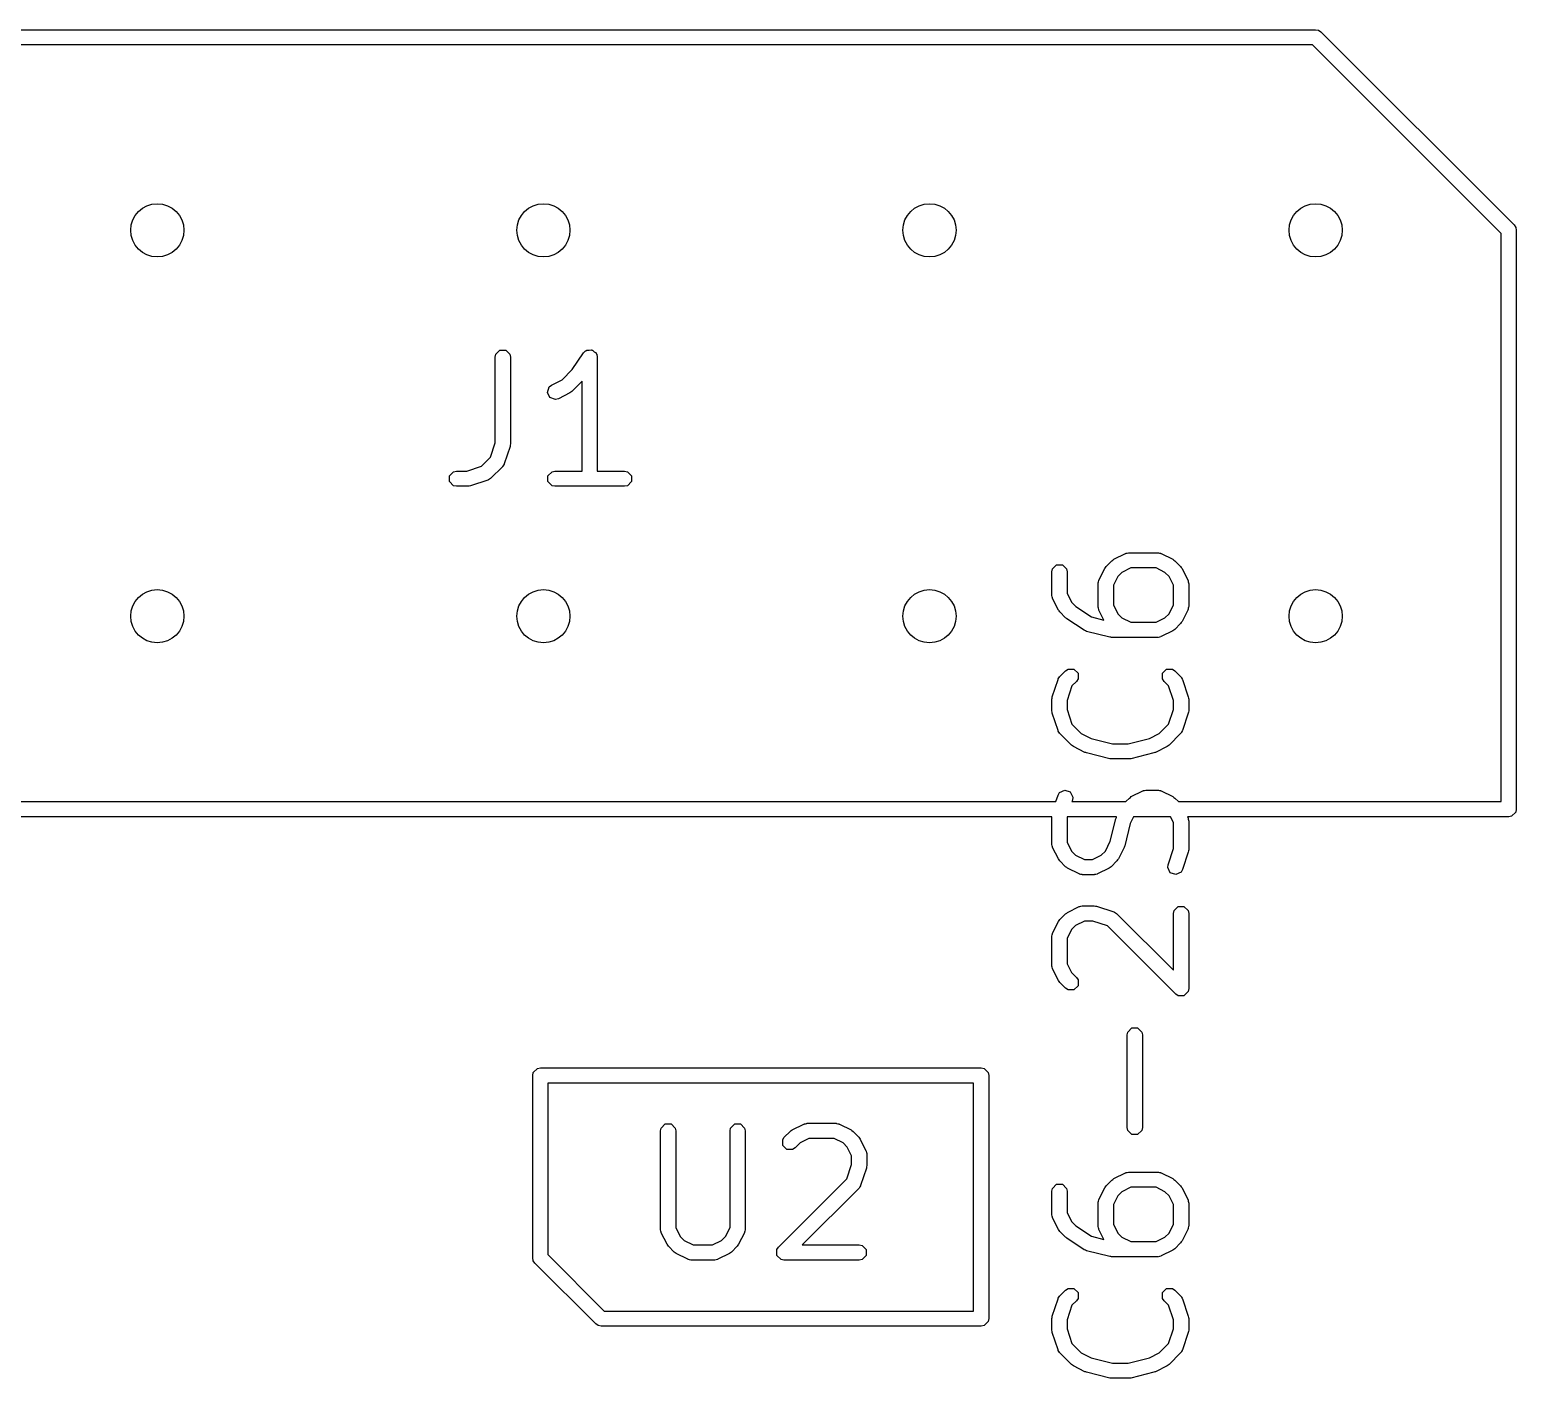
# Model space of a CAD drawing. Header units: inches. Extents: x -1.73 to 1.98, y -0.03 to 4.65.
# Drawn here: x 0.604 to 0.989, y 4.3049 to 4.6543 of the extents above; entities that cross this region are included whole.
import ezdxf

# ---------------------------------------------------------------- set-up
doc = ezdxf.new("R2010")
doc.units = ezdxf.units.IN
doc.header["$MEASUREMENT"] = 0
doc.layers.add('BLACK', color=250, linetype='CONTINUOUS')

msp = doc.modelspace()

# ---------------------------------------------------------------- linework, layer by layer
at = {"layer": 'BLACK', "linetype": 'CONTINUOUS'}
for p, q in [((0.48701, 4.65433), (0.93701, 4.65433)), ((0.93701, 4.65433), (0.93776, 4.65418)), ((0.93776, 4.65418), (0.9384, 4.65375)), ((0.9384, 4.65375), (0.9884, 4.60375)), ((0.93619, 4.65039), (0.48898, 4.65039)), ((0.98504, 4.60155), (0.93619, 4.65039)), ((0.98504, 4.45433), (0.98504, 4.60155)), ((0.9884, 4.60375), (0.98883, 4.60312)), ((0.98883, 4.60312), (0.98898, 4.60236)), ((0.98898, 4.60236), (0.98898, 4.45236)), ((0.72454, 4.56949), (0.72469, 4.57025)), ((0.72469, 4.57025), (0.72576, 4.57131)), ((0.72576, 4.57131), (0.72726, 4.57131)), ((0.72726, 4.57131), (0.72833, 4.57025)), ((0.72833, 4.57025), (0.72848, 4.56949)), ((0.74448, 4.56625), (0.74737, 4.57058)), ((0.74737, 4.57058), (0.74791, 4.57113)), ((0.74791, 4.57113), (0.74811, 4.57117)), ((0.74811, 4.57117), (0.74825, 4.57131)), ((0.74825, 4.57131), (0.74883, 4.57131)), ((0.74883, 4.57131), (0.74939, 4.57142)), ((0.74939, 4.57142), (0.74956, 4.57131)), ((0.74956, 4.57131), (0.74976, 4.57131)), ((0.74976, 4.57131), (0.75016, 4.57091)), ((0.75016, 4.57091), (0.75064, 4.57059)), ((0.75064, 4.57059), (0.75068, 4.57039)), ((0.75068, 4.57039), (0.75083, 4.57025)), ((0.75083, 4.57025), (0.75097, 4.56949)), ((0.72454, 4.54731), (0.72454, 4.56949)), ((0.72848, 4.56949), (0.72848, 4.547)), ((0.74184, 4.56361), (0.74448, 4.56625)), ((0.75097, 4.56949), (0.75097, 4.53996)), ((0.73913, 4.56225), (0.74184, 4.56361)), ((0.74704, 4.56324), (0.7444, 4.5606)), ((0.74704, 4.53996), (0.74704, 4.56324)), ((0.73804, 4.56035), (0.73852, 4.56178)), ((0.73872, 4.55901), (0.73804, 4.56035)), ((0.73852, 4.56178), (0.73913, 4.56225)), ((0.74015, 4.55853), (0.73872, 4.55901)), ((0.74089, 4.55873), (0.74015, 4.55853)), ((0.74389, 4.56023), (0.74089, 4.55873)), ((0.74414, 4.56043), (0.74389, 4.56023)), ((0.7444, 4.5606), (0.74414, 4.56043)), ((0.72329, 4.54356), (0.72454, 4.54731)), ((0.72848, 4.547), (0.72842, 4.54669)), ((0.72095, 4.54122), (0.72329, 4.54356)), ((0.72838, 4.54637), (0.72688, 4.54187)), ((0.72842, 4.54669), (0.72838, 4.54637)), ((0.71269, 4.53875), (0.71376, 4.53981)), ((0.71376, 4.53981), (0.71451, 4.53996)), ((0.71451, 4.53996), (0.71719, 4.53996)), ((0.71719, 4.53996), (0.72095, 4.54122)), ((0.7264, 4.5411), (0.7234, 4.5381)), ((0.72646, 4.54119), (0.7264, 4.5411)), ((0.7265, 4.54121), (0.72646, 4.54119)), ((0.72665, 4.54148), (0.7265, 4.54121)), ((0.72683, 4.54174), (0.72665, 4.54148)), ((0.72688, 4.54187), (0.72683, 4.54179)), ((0.72683, 4.54179), (0.72683, 4.54174)), ((0.73819, 4.53875), (0.73925, 4.53981)), ((0.73925, 4.53981), (0.74001, 4.53996)), ((0.74001, 4.53996), (0.74704, 4.53996)), ((0.75097, 4.53996), (0.75801, 4.53996)), ((0.75801, 4.53996), (0.75876, 4.53981)), ((0.75876, 4.53981), (0.75982, 4.53875)), ((0.71269, 4.53724), (0.71269, 4.53875)), ((0.71376, 4.53618), (0.71269, 4.53724)), ((0.71451, 4.53603), (0.71376, 4.53618)), ((0.71751, 4.53603), (0.71451, 4.53603)), ((0.71782, 4.53609), (0.71751, 4.53603)), ((0.71813, 4.53613), (0.71782, 4.53609)), ((0.72263, 4.53763), (0.71813, 4.53613)), ((0.72272, 4.53768), (0.72263, 4.53763)), ((0.72276, 4.53768), (0.72272, 4.53768)), ((0.72303, 4.53785), (0.72276, 4.53768)), ((0.7233, 4.53801), (0.72303, 4.53785)), ((0.72332, 4.53805), (0.7233, 4.53801)), ((0.7234, 4.5381), (0.72332, 4.53805)), ((0.73819, 4.53724), (0.73819, 4.53875)), ((0.73925, 4.53618), (0.73819, 4.53724)), ((0.74001, 4.53603), (0.73925, 4.53618)), ((0.75801, 4.53603), (0.74001, 4.53603)), ((0.75876, 4.53618), (0.75801, 4.53603)), ((0.75982, 4.53724), (0.75876, 4.53618)), ((0.75982, 4.53875), (0.75982, 4.53724)), ((0.88277, 4.51524), (0.88427, 4.51674)), ((0.88427, 4.51674), (0.88453, 4.51692)), ((0.88453, 4.51692), (0.88478, 4.51711)), ((0.88478, 4.51711), (0.88778, 4.51861)), ((0.88778, 4.51861), (0.88788, 4.51864)), ((0.88788, 4.51864), (0.88791, 4.51867)), ((0.88791, 4.51867), (0.88822, 4.51873)), ((0.88822, 4.51873), (0.88852, 4.51881)), ((0.88852, 4.51881), (0.88857, 4.5188)), ((0.88857, 4.5188), (0.88866, 4.51882)), ((0.88866, 4.51882), (0.89616, 4.51882)), ((0.89616, 4.51882), (0.89626, 4.5188)), ((0.89626, 4.5188), (0.8963, 4.51881)), ((0.8963, 4.51881), (0.89661, 4.51873)), ((0.89661, 4.51873), (0.89692, 4.51867)), ((0.89692, 4.51867), (0.89695, 4.51864)), ((0.89695, 4.51864), (0.89704, 4.51861)), ((0.89704, 4.51861), (0.90004, 4.51711)), ((0.90004, 4.51711), (0.90029, 4.51692)), ((0.90029, 4.51692), (0.90055, 4.51674)), ((0.90055, 4.51674), (0.90205, 4.51524)), ((0.8687, 4.51385), (0.86885, 4.5146)), ((0.8687, 4.50785), (0.8687, 4.51385)), ((0.86885, 4.5146), (0.86991, 4.51567)), ((0.86991, 4.51567), (0.87142, 4.51567)), ((0.87142, 4.51567), (0.87248, 4.5146)), ((0.87248, 4.5146), (0.87263, 4.51385)), ((0.87263, 4.51385), (0.87263, 4.50832)), ((0.8809, 4.51173), (0.8824, 4.51473)), ((0.8824, 4.51473), (0.8826, 4.51498)), ((0.8826, 4.51498), (0.88277, 4.51524)), ((0.88578, 4.51268), (0.88463, 4.51039)), ((0.88683, 4.51373), (0.88578, 4.51268)), ((0.88913, 4.51488), (0.88683, 4.51373)), ((0.8957, 4.51488), (0.88913, 4.51488)), ((0.898, 4.51373), (0.8957, 4.51488)), ((0.89904, 4.51268), (0.898, 4.51373)), ((0.90019, 4.51039), (0.89904, 4.51268)), ((0.90205, 4.51524), (0.90223, 4.51498)), ((0.90223, 4.51498), (0.90242, 4.51473)), ((0.90242, 4.51473), (0.90392, 4.51173)), ((0.8807, 4.51099), (0.88078, 4.51129)), ((0.88071, 4.51095), (0.8807, 4.51099)), ((0.8807, 4.51085), (0.88071, 4.51095)), ((0.8807, 4.50485), (0.8807, 4.51085)), ((0.88078, 4.51129), (0.88085, 4.5116)), ((0.88085, 4.5116), (0.88088, 4.51164)), ((0.88088, 4.51164), (0.8809, 4.51173)), ((0.88463, 4.51039), (0.88463, 4.50532)), ((0.90019, 4.50532), (0.90019, 4.51039)), ((0.90392, 4.51173), (0.90395, 4.51164)), ((0.90395, 4.51164), (0.90398, 4.5116)), ((0.90398, 4.5116), (0.90404, 4.51129)), ((0.90404, 4.51129), (0.90412, 4.51099)), ((0.90412, 4.51099), (0.90411, 4.51095)), ((0.90411, 4.51095), (0.90413, 4.51085)), ((0.90413, 4.51085), (0.90413, 4.50485)), ((0.86872, 4.50775), (0.8687, 4.50785)), ((0.8687, 4.50771), (0.86872, 4.50775)), ((0.86878, 4.50741), (0.8687, 4.50771)), ((0.86885, 4.5071), (0.86878, 4.50741)), ((0.86888, 4.50707), (0.86885, 4.5071)), ((0.8689, 4.50697), (0.86888, 4.50707)), ((0.8704, 4.50397), (0.8689, 4.50697)), ((0.87263, 4.50832), (0.87378, 4.50602)), ((0.87378, 4.50602), (0.87492, 4.50488)), ((0.87492, 4.50488), (0.87897, 4.50218)), ((0.88071, 4.50475), (0.8807, 4.50485)), ((0.8807, 4.50471), (0.88071, 4.50475)), ((0.88078, 4.50441), (0.8807, 4.50471)), ((0.88463, 4.50532), (0.88578, 4.50302)), ((0.89904, 4.50302), (0.90019, 4.50532)), ((0.90412, 4.50471), (0.90404, 4.50441)), ((0.90413, 4.50485), (0.90411, 4.50475)), ((0.90411, 4.50475), (0.90412, 4.50471)), ((0.8706, 4.50372), (0.8704, 4.50397)), ((0.87077, 4.50346), (0.8706, 4.50372)), ((0.87227, 4.50196), (0.87077, 4.50346)), ((0.87243, 4.50185), (0.87227, 4.50196)), ((0.87257, 4.50171), (0.87243, 4.50185)), ((0.87707, 4.49871), (0.87257, 4.50171)), ((0.87897, 4.50218), (0.8822, 4.50137)), ((0.88085, 4.5041), (0.88078, 4.50441)), ((0.88088, 4.50407), (0.88085, 4.5041)), ((0.8809, 4.50397), (0.88088, 4.50407)), ((0.8822, 4.50137), (0.8809, 4.50397)), ((0.88578, 4.50302), (0.88683, 4.50197)), ((0.88683, 4.50197), (0.88913, 4.50082)), ((0.88913, 4.50082), (0.8957, 4.50082)), ((0.8957, 4.50082), (0.898, 4.50197)), ((0.898, 4.50197), (0.89904, 4.50302)), ((0.90223, 4.50072), (0.90205, 4.50046)), ((0.90242, 4.50097), (0.90223, 4.50072)), ((0.90392, 4.50397), (0.90242, 4.50097)), ((0.90395, 4.50407), (0.90392, 4.50397)), ((0.90398, 4.5041), (0.90395, 4.50407)), ((0.90404, 4.50441), (0.90398, 4.5041)), ((0.87738, 4.49859), (0.87707, 4.49871)), ((0.87769, 4.49844), (0.87738, 4.49859)), ((0.88369, 4.49694), (0.87769, 4.49844)), ((0.88393, 4.49693), (0.88369, 4.49694)), ((0.88416, 4.49688), (0.88393, 4.49693)), ((0.89616, 4.49688), (0.88416, 4.49688)), ((0.89626, 4.4969), (0.89616, 4.49688)), ((0.8963, 4.49689), (0.89626, 4.4969)), ((0.89661, 4.49697), (0.8963, 4.49689)), ((0.89692, 4.49703), (0.89661, 4.49697)), ((0.89695, 4.49707), (0.89692, 4.49703)), ((0.89704, 4.49709), (0.89695, 4.49707)), ((0.90004, 4.49859), (0.89704, 4.49709)), ((0.90029, 4.49878), (0.90004, 4.49859)), ((0.90055, 4.49896), (0.90029, 4.49878)), ((0.90205, 4.50046), (0.90055, 4.49896)), ((0.8688, 4.48148), (0.8703, 4.48598)), ((0.8703, 4.48598), (0.87035, 4.48606)), ((0.87035, 4.48611), (0.87052, 4.48637)), ((0.87035, 4.48606), (0.87035, 4.48611)), ((0.87052, 4.48637), (0.87068, 4.48664)), ((0.87068, 4.48664), (0.87072, 4.48666)), ((0.87072, 4.48666), (0.87077, 4.48675)), ((0.87077, 4.48675), (0.87227, 4.48825)), ((0.87227, 4.48825), (0.87291, 4.48867)), ((0.87291, 4.48867), (0.87442, 4.48867)), ((0.87506, 4.48546), (0.87389, 4.48429)), ((0.87442, 4.48867), (0.87548, 4.48761)), ((0.87548, 4.4861), (0.87506, 4.48546)), ((0.87548, 4.48761), (0.87548, 4.4861)), ((0.89734, 4.48761), (0.89841, 4.48867)), ((0.89734, 4.4861), (0.89734, 4.48761)), ((0.89777, 4.48546), (0.89734, 4.4861)), ((0.89894, 4.48429), (0.89777, 4.48546)), ((0.89841, 4.48867), (0.89991, 4.48867)), ((0.89991, 4.48867), (0.90055, 4.48825)), ((0.90055, 4.48825), (0.90205, 4.48675)), ((0.90205, 4.48675), (0.90211, 4.48666)), ((0.90211, 4.48666), (0.90215, 4.48664)), ((0.90215, 4.48664), (0.9023, 4.48637)), ((0.9023, 4.48637), (0.90248, 4.48611)), ((0.90248, 4.48611), (0.90248, 4.48606)), ((0.90248, 4.48606), (0.90253, 4.48598)), ((0.90253, 4.48598), (0.90403, 4.48148)), ((0.86876, 4.48116), (0.8688, 4.48148)), ((0.87389, 4.48429), (0.87263, 4.48053)), ((0.90019, 4.48053), (0.89894, 4.48429)), ((0.90403, 4.48148), (0.90407, 4.48116)), ((0.8687, 4.48085), (0.86876, 4.48116)), ((0.8687, 4.47785), (0.8687, 4.48085)), ((0.86876, 4.47754), (0.8687, 4.47785)), ((0.87263, 4.48053), (0.87263, 4.47817)), ((0.87263, 4.47817), (0.87389, 4.47442)), ((0.89894, 4.47442), (0.90019, 4.47817)), ((0.90019, 4.47817), (0.90019, 4.48053)), ((0.90407, 4.48116), (0.90413, 4.48085)), ((0.90413, 4.47785), (0.90407, 4.47754)), ((0.90413, 4.48085), (0.90413, 4.47785)), ((0.8688, 4.47723), (0.86876, 4.47754)), ((0.8703, 4.47273), (0.8688, 4.47723)), ((0.87389, 4.47442), (0.87633, 4.47197)), ((0.8965, 4.47197), (0.89894, 4.47442)), ((0.90403, 4.47723), (0.90253, 4.47273)), ((0.90407, 4.47754), (0.90403, 4.47723)), ((0.87035, 4.47265), (0.8703, 4.47273)), ((0.87035, 4.4726), (0.87035, 4.47265)), ((0.87052, 4.47234), (0.87035, 4.4726)), ((0.87068, 4.47207), (0.87052, 4.47234)), ((0.87072, 4.47204), (0.87068, 4.47207)), ((0.87077, 4.47196), (0.87072, 4.47204)), ((0.87377, 4.46896), (0.87077, 4.47196)), ((0.87633, 4.47197), (0.87885, 4.47071)), ((0.87885, 4.47071), (0.88441, 4.46932)), ((0.88842, 4.46932), (0.89398, 4.47071)), ((0.89398, 4.47071), (0.8965, 4.47197)), ((0.90205, 4.47196), (0.89905, 4.46896)), ((0.90211, 4.47204), (0.90205, 4.47196)), ((0.90215, 4.47207), (0.90211, 4.47204)), ((0.9023, 4.47234), (0.90215, 4.47207)), ((0.90248, 4.4726), (0.9023, 4.47234)), ((0.90253, 4.47273), (0.90248, 4.47265)), ((0.90248, 4.47265), (0.90248, 4.4726)), ((0.87404, 4.46879), (0.87377, 4.46896)), ((0.87428, 4.46859), (0.87404, 4.46879)), ((0.87728, 4.46709), (0.87428, 4.46859)), ((0.87749, 4.46704), (0.87728, 4.46709)), ((0.87769, 4.46695), (0.87749, 4.46704)), ((0.88369, 4.46545), (0.87769, 4.46695)), ((0.88441, 4.46932), (0.88842, 4.46932)), ((0.89514, 4.46695), (0.88914, 4.46545)), ((0.89533, 4.46704), (0.89514, 4.46695)), ((0.89554, 4.46709), (0.89533, 4.46704)), ((0.89854, 4.46859), (0.89554, 4.46709)), ((0.89879, 4.46879), (0.89854, 4.46859)), ((0.89905, 4.46896), (0.89879, 4.46879)), ((0.88393, 4.46543), (0.88369, 4.46545)), ((0.88416, 4.46539), (0.88393, 4.46543)), ((0.88866, 4.46539), (0.88416, 4.46539)), ((0.8889, 4.46543), (0.88866, 4.46539)), ((0.88914, 4.46545), (0.8889, 4.46543)), ((0.86975, 4.45433), (0.8703, 4.45598)), ((0.8703, 4.45598), (0.87068, 4.45665)), ((0.87068, 4.45665), (0.87203, 4.45732)), ((0.87203, 4.45732), (0.87345, 4.45684)), ((0.87345, 4.45684), (0.87413, 4.4555)), ((0.87403, 4.45473), (0.8739, 4.45433)), ((0.87413, 4.4555), (0.87403, 4.45473)), ((0.88785, 4.45433), (0.88877, 4.45525)), ((0.88877, 4.45525), (0.88903, 4.45542)), ((0.88903, 4.45542), (0.88928, 4.45562)), ((0.88928, 4.45562), (0.89228, 4.45712)), ((0.89228, 4.45712), (0.89238, 4.45714)), ((0.89238, 4.45714), (0.89241, 4.45718)), ((0.89241, 4.45718), (0.89272, 4.45724)), ((0.89272, 4.45724), (0.89302, 4.45732)), ((0.89302, 4.45732), (0.89307, 4.45731)), ((0.89307, 4.45731), (0.89316, 4.45733)), ((0.89316, 4.45733), (0.89616, 4.45733)), ((0.89616, 4.45733), (0.89626, 4.45731)), ((0.89626, 4.45731), (0.8963, 4.45732)), ((0.8963, 4.45732), (0.89661, 4.45724)), ((0.89661, 4.45724), (0.89692, 4.45718)), ((0.89692, 4.45718), (0.89695, 4.45714)), ((0.89695, 4.45714), (0.89704, 4.45712)), ((0.89704, 4.45712), (0.90004, 4.45562)), ((0.90004, 4.45562), (0.90029, 4.45542)), ((0.90029, 4.45542), (0.90055, 4.45525)), ((0.90055, 4.45525), (0.90147, 4.45433)), ((0.48898, 4.45433), (0.86975, 4.45433)), ((0.8739, 4.45433), (0.88785, 4.45433)), ((0.90147, 4.45433), (0.98504, 4.45433)), ((0.98883, 4.45161), (0.98776, 4.45054)), ((0.98898, 4.45236), (0.98883, 4.45161)), ((0.8687, 4.45039), (0.48701, 4.45039)), ((0.8687, 4.44336), (0.8687, 4.45039)), ((0.87263, 4.45039), (0.87263, 4.44382)), ((0.88548, 4.45039), (0.87263, 4.45039)), ((0.88381, 4.44405), (0.88525, 4.44984)), ((0.88525, 4.44984), (0.88535, 4.45003)), ((0.88535, 4.45003), (0.8854, 4.45024)), ((0.8854, 4.45024), (0.88548, 4.45039)), ((0.88902, 4.44867), (0.88757, 4.44288)), ((0.88988, 4.45039), (0.88902, 4.44867)), ((0.89944, 4.45039), (0.88988, 4.45039)), ((0.90019, 4.44889), (0.89944, 4.45039)), ((0.90019, 4.44218), (0.90019, 4.44889)), ((0.98701, 4.45039), (0.90384, 4.45039)), ((0.90384, 4.45039), (0.90392, 4.45024)), ((0.90392, 4.45024), (0.90395, 4.45014)), ((0.90395, 4.45014), (0.90398, 4.45011)), ((0.90398, 4.45011), (0.90404, 4.4498)), ((0.90404, 4.4498), (0.90412, 4.4495)), ((0.90412, 4.4495), (0.90411, 4.44945)), ((0.90411, 4.44945), (0.90413, 4.44936)), ((0.90413, 4.44936), (0.90413, 4.44186)), ((0.98776, 4.45054), (0.98701, 4.45039)), ((0.86872, 4.44326), (0.8687, 4.44336)), ((0.8687, 4.44322), (0.86872, 4.44326)), ((0.86878, 4.44291), (0.8687, 4.44322)), ((0.87263, 4.44382), (0.87378, 4.44153)), ((0.88255, 4.44153), (0.88381, 4.44405)), ((0.86885, 4.44261), (0.86878, 4.44291)), ((0.86888, 4.44257), (0.86885, 4.44261)), ((0.8689, 4.44248), (0.86888, 4.44257)), ((0.8704, 4.43948), (0.8689, 4.44248)), ((0.8706, 4.43923), (0.8704, 4.43948)), ((0.87077, 4.43897), (0.8706, 4.43923)), ((0.87378, 4.44153), (0.87483, 4.44048)), ((0.87483, 4.44048), (0.87713, 4.43933)), ((0.87713, 4.43933), (0.8792, 4.43933)), ((0.8792, 4.43933), (0.8815, 4.44048)), ((0.8815, 4.44048), (0.88255, 4.44153)), ((0.88573, 4.43923), (0.88556, 4.43897)), ((0.88592, 4.43948), (0.88573, 4.43923)), ((0.88742, 4.44248), (0.88592, 4.43948)), ((0.88748, 4.44269), (0.88742, 4.44248)), ((0.88757, 4.44288), (0.88748, 4.44269)), ((0.89879, 4.43798), (0.90019, 4.44218)), ((0.90403, 4.44124), (0.90253, 4.43674)), ((0.90407, 4.44155), (0.90403, 4.44124)), ((0.90413, 4.44186), (0.90407, 4.44155)), ((0.87227, 4.43747), (0.87077, 4.43897)), ((0.87254, 4.43729), (0.87227, 4.43747)), ((0.87278, 4.4371), (0.87254, 4.43729)), ((0.87578, 4.4356), (0.87278, 4.4371)), ((0.87588, 4.43557), (0.87578, 4.4356)), ((0.87591, 4.43554), (0.87588, 4.43557)), ((0.87622, 4.43548), (0.87591, 4.43554)), ((0.87652, 4.4354), (0.87622, 4.43548)), ((0.87657, 4.43541), (0.87652, 4.4354)), ((0.87666, 4.43539), (0.87657, 4.43541)), ((0.87966, 4.43539), (0.87666, 4.43539)), ((0.87976, 4.43541), (0.87966, 4.43539)), ((0.8798, 4.4354), (0.87976, 4.43541)), ((0.88011, 4.43548), (0.8798, 4.4354)), ((0.88042, 4.43554), (0.88011, 4.43548)), ((0.88045, 4.43557), (0.88042, 4.43554)), ((0.88054, 4.4356), (0.88045, 4.43557)), ((0.88354, 4.4371), (0.88054, 4.4356)), ((0.88379, 4.43729), (0.88354, 4.4371)), ((0.88406, 4.43747), (0.88379, 4.43729)), ((0.88556, 4.43897), (0.88406, 4.43747)), ((0.8987, 4.43722), (0.89879, 4.43798)), ((0.89937, 4.43587), (0.8987, 4.43722)), ((0.9008, 4.4354), (0.89937, 4.43587)), ((0.90215, 4.43607), (0.9008, 4.4354)), ((0.90253, 4.43674), (0.90215, 4.43607)), ((0.8706, 4.42349), (0.87077, 4.42375)), ((0.87077, 4.42375), (0.87227, 4.42525)), ((0.87227, 4.42525), (0.87254, 4.42543)), ((0.87254, 4.42543), (0.87278, 4.42562)), ((0.87278, 4.42562), (0.87578, 4.42712)), ((0.87578, 4.42712), (0.87588, 4.42715)), ((0.87588, 4.42715), (0.87591, 4.42718)), ((0.87591, 4.42718), (0.87622, 4.42724)), ((0.87622, 4.42724), (0.87652, 4.42732)), ((0.87652, 4.42732), (0.87657, 4.42731)), ((0.87657, 4.42731), (0.87666, 4.42733)), ((0.87666, 4.42733), (0.87966, 4.42733)), ((0.87966, 4.42733), (0.87997, 4.42727)), ((0.87997, 4.42727), (0.88029, 4.42723)), ((0.88029, 4.42723), (0.88479, 4.42573)), ((0.88479, 4.42573), (0.88487, 4.42568)), ((0.88487, 4.42568), (0.88492, 4.42568)), ((0.88492, 4.42568), (0.88518, 4.4255)), ((0.88518, 4.4255), (0.88545, 4.42535)), ((0.88545, 4.42535), (0.88547, 4.42531)), ((0.88547, 4.42531), (0.88556, 4.42525)), ((0.88556, 4.42525), (0.90019, 4.41062)), ((0.90019, 4.42536), (0.90034, 4.42611)), ((0.90019, 4.41062), (0.90019, 4.42536)), ((0.90034, 4.42611), (0.90141, 4.42718)), ((0.90141, 4.42718), (0.90291, 4.42718)), ((0.90291, 4.42718), (0.90398, 4.42611)), ((0.90398, 4.42611), (0.90413, 4.42536)), ((0.90413, 4.42536), (0.90413, 4.40586)), ((0.86878, 4.41981), (0.86885, 4.42011)), ((0.86885, 4.42011), (0.86888, 4.42015)), ((0.86888, 4.42015), (0.8689, 4.42024)), ((0.8689, 4.42024), (0.8704, 4.42324)), ((0.8704, 4.42324), (0.8706, 4.42349)), ((0.87378, 4.4212), (0.87263, 4.4189)), ((0.87483, 4.42224), (0.87378, 4.4212)), ((0.87713, 4.42339), (0.87483, 4.42224)), ((0.87934, 4.42339), (0.87713, 4.42339)), ((0.8831, 4.42214), (0.87934, 4.42339)), ((0.90077, 4.40447), (0.8831, 4.42214)), ((0.8687, 4.4195), (0.86878, 4.41981)), ((0.86872, 4.41946), (0.8687, 4.4195)), ((0.8687, 4.41936), (0.86872, 4.41946)), ((0.8687, 4.41186), (0.8687, 4.41936)), ((0.87263, 4.4189), (0.87263, 4.41233)), ((0.87263, 4.41233), (0.87378, 4.41003)), ((0.86872, 4.41177), (0.8687, 4.41186)), ((0.8687, 4.41172), (0.86872, 4.41177)), ((0.86878, 4.41142), (0.8687, 4.41172)), ((0.86885, 4.41111), (0.86878, 4.41142)), ((0.86888, 4.41108), (0.86885, 4.41111)), ((0.8689, 4.41098), (0.86888, 4.41108)), ((0.8704, 4.40798), (0.8689, 4.41098)), ((0.87378, 4.41003), (0.87506, 4.40876)), ((0.87506, 4.40876), (0.87548, 4.40812)), ((0.8706, 4.40773), (0.8704, 4.40798)), ((0.87077, 4.40747), (0.8706, 4.40773)), ((0.87227, 4.40597), (0.87077, 4.40747)), ((0.87291, 4.40554), (0.87227, 4.40597)), ((0.87442, 4.40554), (0.87291, 4.40554)), ((0.87548, 4.40661), (0.87442, 4.40554)), ((0.87548, 4.40812), (0.87548, 4.40661)), ((0.90141, 4.40404), (0.90077, 4.40447)), ((0.90398, 4.40511), (0.90291, 4.40404)), ((0.90413, 4.40586), (0.90398, 4.40511)), ((0.90291, 4.40404), (0.90141, 4.40404)), ((0.88819, 4.39386), (0.88834, 4.39462)), ((0.88819, 4.36987), (0.88819, 4.39386)), ((0.88834, 4.39462), (0.88941, 4.39568)), ((0.88941, 4.39568), (0.89092, 4.39568)), ((0.89092, 4.39568), (0.89198, 4.39462)), ((0.89198, 4.39462), (0.89213, 4.39386)), ((0.89213, 4.39386), (0.89213, 4.36987)), ((0.7344, 4.38412), (0.73547, 4.38518)), ((0.73547, 4.38518), (0.73622, 4.38533)), ((0.73622, 4.38533), (0.85039, 4.38533)), ((0.85039, 4.38533), (0.85115, 4.38518)), ((0.85115, 4.38518), (0.85221, 4.38412)), ((0.73425, 4.38337), (0.7344, 4.38412)), ((0.73425, 4.33612), (0.73425, 4.38337)), ((0.73819, 4.3814), (0.73819, 4.33694)), ((0.84843, 4.3814), (0.73819, 4.3814)), ((0.84843, 4.32234), (0.84843, 4.3814)), ((0.85221, 4.38412), (0.85236, 4.38337)), ((0.85236, 4.38337), (0.85236, 4.32037)), ((0.76749, 4.36975), (0.76856, 4.37082)), ((0.76856, 4.37082), (0.77006, 4.37082)), ((0.77006, 4.37082), (0.77113, 4.36975)), ((0.78549, 4.36975), (0.78655, 4.37082)), ((0.78655, 4.37082), (0.78806, 4.37082)), ((0.78806, 4.37082), (0.78913, 4.36975)), ((0.80143, 4.36926), (0.80443, 4.37076)), ((0.80443, 4.37076), (0.80452, 4.37079)), ((0.80452, 4.37079), (0.80455, 4.37082)), ((0.80455, 4.37082), (0.80486, 4.37088)), ((0.80486, 4.37088), (0.80517, 4.37096)), ((0.80517, 4.37096), (0.80521, 4.37095)), ((0.80521, 4.37095), (0.80531, 4.37097)), ((0.80531, 4.37097), (0.8128, 4.37097)), ((0.8128, 4.37097), (0.8129, 4.37095)), ((0.8129, 4.37095), (0.81294, 4.37096)), ((0.81294, 4.37096), (0.81325, 4.37088)), ((0.81325, 4.37088), (0.81356, 4.37082)), ((0.81356, 4.37082), (0.81359, 4.37079)), ((0.81359, 4.37079), (0.81368, 4.37076)), ((0.81368, 4.37076), (0.81668, 4.36926)), ((0.88834, 4.36911), (0.88819, 4.36987)), ((0.89213, 4.36987), (0.89198, 4.36911)), ((0.76734, 4.369), (0.76749, 4.36975)), ((0.76734, 4.3435), (0.76734, 4.369)), ((0.77113, 4.36975), (0.77128, 4.369)), ((0.77128, 4.369), (0.77128, 4.34397)), ((0.78534, 4.369), (0.78549, 4.36975)), ((0.78534, 4.34397), (0.78534, 4.369)), ((0.78913, 4.36975), (0.78928, 4.369)), ((0.78928, 4.369), (0.78928, 4.3435)), ((0.79899, 4.36675), (0.79941, 4.36739)), ((0.79899, 4.36525), (0.79899, 4.36675)), ((0.79941, 4.36739), (0.80091, 4.36889)), ((0.80091, 4.36889), (0.80118, 4.36907)), ((0.80118, 4.36907), (0.80143, 4.36926)), ((0.80577, 4.36703), (0.80347, 4.36588)), ((0.81234, 4.36703), (0.80577, 4.36703)), ((0.81464, 4.36588), (0.81234, 4.36703)), ((0.81668, 4.36926), (0.81693, 4.36907)), ((0.81693, 4.36907), (0.8172, 4.36889)), ((0.8172, 4.36889), (0.8187, 4.36739)), ((0.8187, 4.36739), (0.81887, 4.36713)), ((0.81887, 4.36713), (0.81906, 4.36688)), ((0.81906, 4.36688), (0.82056, 4.36388)), ((0.88941, 4.36805), (0.88834, 4.36911)), ((0.89092, 4.36805), (0.88941, 4.36805)), ((0.89198, 4.36911), (0.89092, 4.36805)), ((0.80005, 4.36418), (0.79899, 4.36525)), ((0.80156, 4.36418), (0.80005, 4.36418)), ((0.8022, 4.36461), (0.80156, 4.36418)), ((0.80347, 4.36588), (0.8022, 4.36461)), ((0.81569, 4.36483), (0.81464, 4.36588)), ((0.81684, 4.36254), (0.81569, 4.36483)), ((0.81684, 4.36032), (0.81684, 4.36254)), ((0.82056, 4.36388), (0.82059, 4.36379)), ((0.82059, 4.36379), (0.82062, 4.36375)), ((0.82062, 4.36375), (0.82068, 4.36344)), ((0.82068, 4.36344), (0.82077, 4.36314)), ((0.82077, 4.36314), (0.82075, 4.3631)), ((0.82075, 4.3631), (0.82077, 4.363)), ((0.82077, 4.363), (0.82077, 4.36)), ((0.81558, 4.35657), (0.81684, 4.36032)), ((0.82067, 4.35938), (0.81917, 4.35488)), ((0.82071, 4.35969), (0.82067, 4.35938)), ((0.82077, 4.36), (0.82071, 4.35969)), ((0.88791, 4.35819), (0.88822, 4.35825)), ((0.88822, 4.35825), (0.88852, 4.35833)), ((0.88852, 4.35833), (0.88857, 4.35832)), ((0.88857, 4.35832), (0.88866, 4.35834)), ((0.88866, 4.35834), (0.89616, 4.35834)), ((0.89616, 4.35834), (0.89626, 4.35832)), ((0.89626, 4.35832), (0.8963, 4.35833)), ((0.8963, 4.35833), (0.89661, 4.35825)), ((0.89661, 4.35825), (0.89692, 4.35819)), ((0.79791, 4.3389), (0.81558, 4.35657)), ((0.81895, 4.35449), (0.81879, 4.35421)), ((0.81912, 4.35475), (0.81895, 4.35449)), ((0.81917, 4.35488), (0.81912, 4.35479)), ((0.81912, 4.35479), (0.81912, 4.35475)), ((0.86885, 4.35412), (0.86991, 4.35519)), ((0.86991, 4.35519), (0.87142, 4.35519)), ((0.87142, 4.35519), (0.87248, 4.35412)), ((0.8824, 4.35425), (0.8826, 4.3545)), ((0.8826, 4.3545), (0.88277, 4.35476)), ((0.88277, 4.35476), (0.88427, 4.35626)), ((0.88427, 4.35626), (0.88453, 4.35644)), ((0.88453, 4.35644), (0.88478, 4.35663)), ((0.88478, 4.35663), (0.88778, 4.35813)), ((0.88913, 4.3544), (0.88683, 4.35325)), ((0.88778, 4.35813), (0.88788, 4.35816)), ((0.88788, 4.35816), (0.88791, 4.35819)), ((0.8957, 4.3544), (0.88913, 4.3544)), ((0.898, 4.35325), (0.8957, 4.3544)), ((0.89692, 4.35819), (0.89695, 4.35816)), ((0.89695, 4.35816), (0.89704, 4.35813)), ((0.89704, 4.35813), (0.90004, 4.35663)), ((0.90004, 4.35663), (0.90029, 4.35644)), ((0.90029, 4.35644), (0.90055, 4.35626)), ((0.90055, 4.35626), (0.90205, 4.35476)), ((0.90205, 4.35476), (0.90223, 4.3545)), ((0.90223, 4.3545), (0.90242, 4.35425)), ((0.8187, 4.35411), (0.80406, 4.33947)), ((0.81875, 4.35419), (0.8187, 4.35411)), ((0.81879, 4.35421), (0.81875, 4.35419)), ((0.8687, 4.35337), (0.86885, 4.35412)), ((0.8687, 4.34737), (0.8687, 4.35337)), ((0.87248, 4.35412), (0.87263, 4.35337)), ((0.87263, 4.35337), (0.87263, 4.34784)), ((0.8807, 4.35051), (0.88078, 4.35081)), ((0.88078, 4.35081), (0.88085, 4.35112)), ((0.88085, 4.35112), (0.88088, 4.35116)), ((0.88088, 4.35116), (0.8809, 4.35125)), ((0.8809, 4.35125), (0.8824, 4.35425)), ((0.88578, 4.3522), (0.88463, 4.34991)), ((0.88683, 4.35325), (0.88578, 4.3522)), ((0.89904, 4.3522), (0.898, 4.35325)), ((0.90019, 4.34991), (0.89904, 4.3522)), ((0.90242, 4.35425), (0.90392, 4.35125)), ((0.90392, 4.35125), (0.90395, 4.35116)), ((0.90395, 4.35116), (0.90398, 4.35112)), ((0.90398, 4.35112), (0.90404, 4.35081)), ((0.90404, 4.35081), (0.90412, 4.35051)), ((0.86872, 4.34727), (0.8687, 4.34737)), ((0.8687, 4.34723), (0.86872, 4.34727)), ((0.86878, 4.34693), (0.8687, 4.34723)), ((0.86885, 4.34662), (0.86878, 4.34693)), ((0.87263, 4.34784), (0.87378, 4.34554)), ((0.88071, 4.35047), (0.8807, 4.35051)), ((0.8807, 4.35037), (0.88071, 4.35047)), ((0.8807, 4.34437), (0.8807, 4.35037)), ((0.88463, 4.34991), (0.88463, 4.34484)), ((0.90019, 4.34484), (0.90019, 4.34991)), ((0.90412, 4.35051), (0.90411, 4.35047)), ((0.90411, 4.35047), (0.90413, 4.35037)), ((0.90413, 4.35037), (0.90413, 4.34437)), ((0.76736, 4.34341), (0.76734, 4.3435)), ((0.76735, 4.34336), (0.76736, 4.34341)), ((0.76743, 4.34306), (0.76735, 4.34336)), ((0.76749, 4.34275), (0.76743, 4.34306)), ((0.77128, 4.34397), (0.77243, 4.34167)), ((0.78419, 4.34167), (0.78534, 4.34397)), ((0.78919, 4.34306), (0.78913, 4.34275)), ((0.78927, 4.34336), (0.78919, 4.34306)), ((0.78928, 4.3435), (0.78926, 4.34341)), ((0.78926, 4.34341), (0.78927, 4.34336)), ((0.86888, 4.34659), (0.86885, 4.34662)), ((0.8689, 4.34649), (0.86888, 4.34659)), ((0.8704, 4.34349), (0.8689, 4.34649)), ((0.8706, 4.34324), (0.8704, 4.34349)), ((0.87077, 4.34298), (0.8706, 4.34324)), ((0.87227, 4.34148), (0.87077, 4.34298)), ((0.87378, 4.34554), (0.87492, 4.3444)), ((0.87492, 4.3444), (0.87897, 4.3417)), ((0.88071, 4.34427), (0.8807, 4.34437)), ((0.8807, 4.34423), (0.88071, 4.34427)), ((0.88078, 4.34393), (0.8807, 4.34423)), ((0.88085, 4.34362), (0.88078, 4.34393)), ((0.88088, 4.34359), (0.88085, 4.34362)), ((0.8809, 4.34349), (0.88088, 4.34359)), ((0.8822, 4.34089), (0.8809, 4.34349)), ((0.88463, 4.34484), (0.88578, 4.34254)), ((0.89904, 4.34254), (0.90019, 4.34484)), ((0.90392, 4.34349), (0.90242, 4.34049)), ((0.90395, 4.34359), (0.90392, 4.34349)), ((0.90398, 4.34362), (0.90395, 4.34359)), ((0.90404, 4.34393), (0.90398, 4.34362)), ((0.90412, 4.34423), (0.90404, 4.34393)), ((0.90413, 4.34437), (0.90411, 4.34427)), ((0.90411, 4.34427), (0.90412, 4.34423)), ((0.76752, 4.34272), (0.76749, 4.34275)), ((0.76755, 4.34262), (0.76752, 4.34272)), ((0.76905, 4.33962), (0.76755, 4.34262)), ((0.76924, 4.33937), (0.76905, 4.33962)), ((0.76942, 4.33911), (0.76924, 4.33937)), ((0.77092, 4.33761), (0.76942, 4.33911)), ((0.77243, 4.34167), (0.77348, 4.34062)), ((0.77348, 4.34062), (0.77577, 4.33947)), ((0.77577, 4.33947), (0.78084, 4.33947)), ((0.78084, 4.33947), (0.78314, 4.34062)), ((0.78314, 4.34062), (0.78419, 4.34167)), ((0.7872, 4.33911), (0.7857, 4.33761)), ((0.78738, 4.33937), (0.7872, 4.33911)), ((0.78757, 4.33962), (0.78738, 4.33937)), ((0.78907, 4.34262), (0.78757, 4.33962)), ((0.78909, 4.34272), (0.78907, 4.34262)), ((0.78913, 4.34275), (0.78909, 4.34272)), ((0.80406, 4.33947), (0.8188, 4.33947)), ((0.8188, 4.33947), (0.81956, 4.33932)), ((0.81956, 4.33932), (0.82062, 4.33826)), ((0.87243, 4.34137), (0.87227, 4.34148)), ((0.87257, 4.34123), (0.87243, 4.34137)), ((0.87707, 4.33823), (0.87257, 4.34123)), ((0.87897, 4.3417), (0.8822, 4.34089)), ((0.88578, 4.34254), (0.88683, 4.34149)), ((0.88683, 4.34149), (0.88913, 4.34034)), ((0.88913, 4.34034), (0.8957, 4.34034)), ((0.8957, 4.34034), (0.898, 4.34149)), ((0.898, 4.34149), (0.89904, 4.34254)), ((0.90205, 4.33998), (0.90055, 4.33848)), ((0.90223, 4.34024), (0.90205, 4.33998)), ((0.90242, 4.34049), (0.90223, 4.34024)), ((0.7344, 4.33537), (0.73425, 4.33612)), ((0.73483, 4.33473), (0.7344, 4.33537)), ((0.73819, 4.33694), (0.75278, 4.32234)), ((0.77118, 4.33744), (0.77092, 4.33761)), ((0.77143, 4.33724), (0.77118, 4.33744)), ((0.77443, 4.33574), (0.77143, 4.33724)), ((0.77452, 4.33572), (0.77443, 4.33574)), ((0.77456, 4.33569), (0.77452, 4.33572)), ((0.77487, 4.33562), (0.77456, 4.33569)), ((0.77517, 4.33554), (0.77487, 4.33562)), ((0.77521, 4.33555), (0.77517, 4.33554)), ((0.77531, 4.33554), (0.77521, 4.33555)), ((0.78131, 4.33554), (0.77531, 4.33554)), ((0.78141, 4.33555), (0.78131, 4.33554)), ((0.78145, 4.33554), (0.78141, 4.33555)), ((0.78175, 4.33562), (0.78145, 4.33554)), ((0.78206, 4.33569), (0.78175, 4.33562)), ((0.78209, 4.33572), (0.78206, 4.33569)), ((0.78219, 4.33574), (0.78209, 4.33572)), ((0.78519, 4.33724), (0.78219, 4.33574)), ((0.78544, 4.33744), (0.78519, 4.33724)), ((0.7857, 4.33761), (0.78544, 4.33744)), ((0.79749, 4.33826), (0.79791, 4.3389)), ((0.79749, 4.33675), (0.79749, 4.33826)), ((0.79855, 4.33569), (0.79749, 4.33675)), ((0.79931, 4.33554), (0.79855, 4.33569)), ((0.8188, 4.33554), (0.79931, 4.33554)), ((0.81956, 4.33569), (0.8188, 4.33554)), ((0.82062, 4.33675), (0.81956, 4.33569)), ((0.82062, 4.33826), (0.82062, 4.33675)), ((0.87738, 4.33811), (0.87707, 4.33823)), ((0.87769, 4.33796), (0.87738, 4.33811)), ((0.88369, 4.33646), (0.87769, 4.33796)), ((0.88393, 4.33645), (0.88369, 4.33646)), ((0.88416, 4.3364), (0.88393, 4.33645)), ((0.89616, 4.3364), (0.88416, 4.3364)), ((0.89626, 4.33642), (0.89616, 4.3364)), ((0.8963, 4.33641), (0.89626, 4.33642)), ((0.89661, 4.33649), (0.8963, 4.33641)), ((0.89692, 4.33655), (0.89661, 4.33649)), ((0.89695, 4.33659), (0.89692, 4.33655)), ((0.89704, 4.33661), (0.89695, 4.33659)), ((0.90004, 4.33811), (0.89704, 4.33661)), ((0.90029, 4.3383), (0.90004, 4.33811)), ((0.90055, 4.33848), (0.90029, 4.3383)), ((0.75058, 4.31898), (0.73483, 4.33473)), ((0.87077, 4.32627), (0.87227, 4.32777)), ((0.87227, 4.32777), (0.87291, 4.32819)), ((0.87291, 4.32819), (0.87442, 4.32819)), ((0.87442, 4.32819), (0.87548, 4.32713)), ((0.89734, 4.32713), (0.89841, 4.32819)), ((0.89841, 4.32819), (0.89991, 4.32819)), ((0.89991, 4.32819), (0.90055, 4.32777)), ((0.90055, 4.32777), (0.90205, 4.32627)), ((0.8688, 4.321), (0.8703, 4.3255)), ((0.8703, 4.3255), (0.87035, 4.32558)), ((0.87035, 4.32563), (0.87052, 4.32589)), ((0.87035, 4.32558), (0.87035, 4.32563)), ((0.87052, 4.32589), (0.87068, 4.32616)), ((0.87068, 4.32616), (0.87072, 4.32618)), ((0.87072, 4.32618), (0.87077, 4.32627)), ((0.87389, 4.32381), (0.87263, 4.32005)), ((0.87506, 4.32498), (0.87389, 4.32381)), ((0.87548, 4.32562), (0.87506, 4.32498)), ((0.87548, 4.32713), (0.87548, 4.32562)), ((0.89734, 4.32562), (0.89734, 4.32713)), ((0.89777, 4.32498), (0.89734, 4.32562)), ((0.89894, 4.32381), (0.89777, 4.32498)), ((0.90019, 4.32005), (0.89894, 4.32381)), ((0.90205, 4.32627), (0.90211, 4.32618)), ((0.90211, 4.32618), (0.90215, 4.32616)), ((0.90215, 4.32616), (0.9023, 4.32589)), ((0.9023, 4.32589), (0.90248, 4.32563)), ((0.90248, 4.32563), (0.90248, 4.32558)), ((0.90248, 4.32558), (0.90253, 4.3255)), ((0.90253, 4.3255), (0.90403, 4.321)), ((0.75278, 4.32234), (0.84843, 4.32234)), ((0.85236, 4.32037), (0.85221, 4.31962)), ((0.8687, 4.32037), (0.86876, 4.32068)), ((0.8687, 4.31737), (0.8687, 4.32037)), ((0.86876, 4.32068), (0.8688, 4.321)), ((0.87263, 4.32005), (0.87263, 4.31769)), ((0.90019, 4.31769), (0.90019, 4.32005)), ((0.90403, 4.321), (0.90407, 4.32068)), ((0.90407, 4.32068), (0.90413, 4.32037)), ((0.90413, 4.32037), (0.90413, 4.31737)), ((0.75122, 4.31856), (0.75058, 4.31898)), ((0.75197, 4.31841), (0.75122, 4.31856)), ((0.85039, 4.31841), (0.75197, 4.31841)), ((0.85115, 4.31856), (0.85039, 4.31841)), ((0.85221, 4.31962), (0.85115, 4.31856)), ((0.86876, 4.31706), (0.8687, 4.31737)), ((0.8688, 4.31675), (0.86876, 4.31706)), ((0.8703, 4.31225), (0.8688, 4.31675)), ((0.87263, 4.31769), (0.87389, 4.31394)), ((0.89894, 4.31394), (0.90019, 4.31769)), ((0.90403, 4.31675), (0.90253, 4.31225)), ((0.90407, 4.31706), (0.90403, 4.31675)), ((0.90413, 4.31737), (0.90407, 4.31706)), ((0.87035, 4.31217), (0.8703, 4.31225)), ((0.87035, 4.31212), (0.87035, 4.31217)), ((0.87052, 4.31186), (0.87035, 4.31212)), ((0.87389, 4.31394), (0.87633, 4.31149)), ((0.8965, 4.31149), (0.89894, 4.31394)), ((0.90248, 4.31212), (0.9023, 4.31186)), ((0.90253, 4.31225), (0.90248, 4.31217)), ((0.90248, 4.31217), (0.90248, 4.31212)), ((0.87068, 4.31159), (0.87052, 4.31186)), ((0.87072, 4.31156), (0.87068, 4.31159)), ((0.87077, 4.31148), (0.87072, 4.31156)), ((0.87377, 4.30848), (0.87077, 4.31148)), ((0.87404, 4.30831), (0.87377, 4.30848)), ((0.87428, 4.30811), (0.87404, 4.30831)), ((0.87633, 4.31149), (0.87885, 4.31023)), ((0.87885, 4.31023), (0.88441, 4.30884)), ((0.88441, 4.30884), (0.88842, 4.30884)), ((0.88842, 4.30884), (0.89398, 4.31023)), ((0.89398, 4.31023), (0.8965, 4.31149)), ((0.89879, 4.30831), (0.89854, 4.30811)), ((0.89905, 4.30848), (0.89879, 4.30831)), ((0.90205, 4.31148), (0.89905, 4.30848)), ((0.90211, 4.31156), (0.90205, 4.31148)), ((0.90215, 4.31159), (0.90211, 4.31156)), ((0.9023, 4.31186), (0.90215, 4.31159)), ((0.87728, 4.30661), (0.87428, 4.30811)), ((0.87749, 4.30656), (0.87728, 4.30661)), ((0.87769, 4.30647), (0.87749, 4.30656)), ((0.88369, 4.30497), (0.87769, 4.30647)), ((0.88393, 4.30495), (0.88369, 4.30497)), ((0.88416, 4.30491), (0.88393, 4.30495)), ((0.88866, 4.30491), (0.88416, 4.30491)), ((0.8889, 4.30495), (0.88866, 4.30491)), ((0.88914, 4.30497), (0.8889, 4.30495)), ((0.89514, 4.30647), (0.88914, 4.30497)), ((0.89533, 4.30656), (0.89514, 4.30647)), ((0.89554, 4.30661), (0.89533, 4.30656)), ((0.89854, 4.30811), (0.89554, 4.30661))]:
    msp.add_line(p, q, dxfattribs=at)
at = {"layer": 'BLACK'}
for centre in [(0.63701, 4.60236), (0.63701, 4.60236), (0.73701, 4.60236), (0.73701, 4.60236), (0.83701, 4.60236), (0.83701, 4.60236), (0.93701, 4.60236), (0.93701, 4.60236), (0.63701, 4.50236), (0.63701, 4.50236), (0.73701, 4.50236), (0.73701, 4.50236), (0.83701, 4.50236), (0.83701, 4.50236), (0.93701, 4.50236), (0.93701, 4.50236)]:
    msp.add_circle(centre, 0.00689, dxfattribs=at)

doc.saveas('drawing.dxf')
